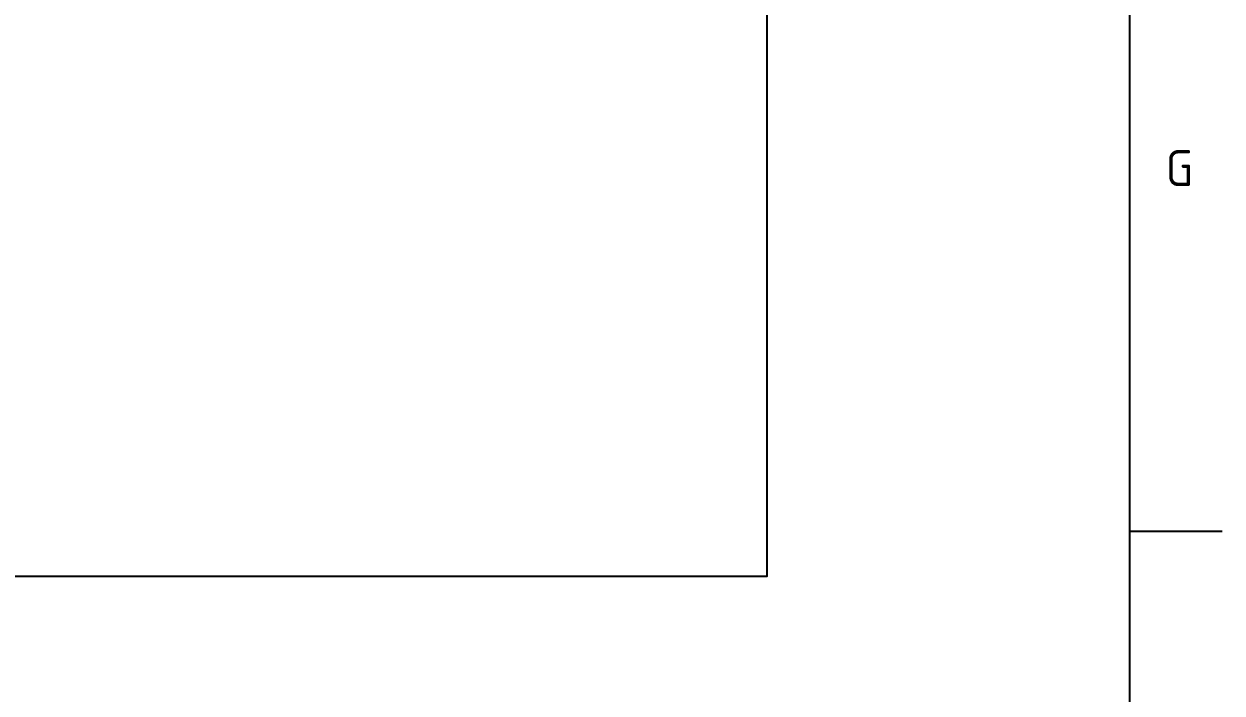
# Paper-space layout 'Profile & Earthing Sht 3' of a CAD drawing. Header units: metres, sheet in millimetres. Extents: x -21 to 813, y -3 to 583.
# Drawn here: x 696 to 812.8, y 62.2 to 127.4 of the extents above; entities that cross this region are included whole.
import ezdxf
from ezdxf.enums import TextEntityAlignment as Align

# ---------------------------------------------------------------- set-up
doc = ezdxf.new("R2010")
doc.units = ezdxf.units.M
doc.layers.get('0').update_dxf_attribs({"color": 6})
for name, color, linetype in [('Earthing_SP_Misc', 7, 'Continuous'), ('Notes', 7, 'Continuous'), ('SupportsUG_SP_EXT', 7, 'Continuous')]:
    doc.layers.add(name, color=color, linetype=linetype)
doc.styles.add('iecISOCP', font='isocp.shx')
doc.styles.get("Standard").update_dxf_attribs({"font": 'arial.ttf'})

# ---------------------------------------------------------------- blocks, each defined once
blk = doc.blocks.new('A1_FRAME_TITLE')
at = {"layer": 'Notes', "color": 3, "linetype": 'Continuous'}
blk.add_line((824.37, 5.97), (824.37, 574.39), dxfattribs=at)
at = {"layer": 'Notes', "linetype": 'Continuous'}
blk.add_line((824.37, 77.93), (833.35, 77.93), dxfattribs=at)
blk.add_attdef('DRAFT_NUM', (29.9, 23.29), '', height=2.5, rotation=90)
at = {"layer": 'Notes', "color": 7, "style": 'iecISOCP'}
blk.add_text('G', height=3.5, dxfattribs=at).set_placement((827.87, 111.56))
at = {"layer": 'Notes', "color": 7, "style": 'iecISOCP', "flags": 8}
blk.add_attdef('VERSION_NO', text='', height=2.5, rotation=90, dxfattribs=at).set_placement((302.04, 43.81), align=Align.MIDDLE_CENTER)
at = {"layer": 'Notes', "color": 7, "style": 'iecISOCP'}
for tag, p in [('CAP_NO', (513.19, 43.46)), ('IE_NUM', (513.05, 37.81)), ('REF_No_1', (335.24, 32.31)), ('REF_1', (362.52, 32.31)), ('GEN_WO', (441.71, 31.76)), ('HV_SWITCH', (513.46, 32.16)), ('REF_No_2', (335.24, 26.31)), ('REF_2', (362.52, 26.31)), ('OH_WO', (441.71, 25.81)), ('UBD_REF', (513.05, 25.83)), ('REF_No_3', (335.24, 20.31)), ('REF_3', (362.52, 20.31)), ('UG_WO', (441.71, 20.05)), ('GIS_MAP_No', (513.05, 20.04)), ('REF_No_4', (335.24, 14.31)), ('REF_4', (362.52, 14.31)), ('HV_OP_DIAG', (513.33, 14.2)), ('SUB_WO', (441.71, 13.81)), ('LGA', (512.95, 7.78))]:
    blk.add_attdef(tag, p, '', height=2.5, dxfattribs=at)
at = {"layer": 'Notes', "style": 'iecISOCP'}
for tag, p in [('T1', (684.37, 39.47)), ('T2', (684.37, 34.35)), ('T3', (684.37, 28.92)), ('T4', (684.37, 23.66)), ('T5', (684.37, 18.23)), ('T6', (684.37, 12.97))]:
    blk.add_attdef(tag, text='', height=3.5, dxfattribs=at).set_placement(p, align=Align.CENTER)
at = {"layer": 'Notes', "color": 7, "style": 'iecISOCP'}
for tag, p in [('scale', (567.76, 33.27)), ('DRAWN', (567.76, 24.93)), ('DATE', (567.76, 16.88)), ('CHD', (567.76, 8.37)), ('DESIGN', (605.62, 9.15))]:
    blk.add_attdef(tag, text='', height=2.5, dxfattribs=at).set_placement(p, align=Align.CENTER)
at = {"layer": 'Notes', "color": 4, "style": 'iecISOCP'}
blk.add_attdef('NUM', text='', height=7, dxfattribs=at).set_placement((792.37, 20.12), align=Align.MIDDLE_CENTER)
at = {"layer": 'Notes', "color": 1, "style": 'iecISOCP'}
blk.add_attdef('REV', text='', height=5, dxfattribs=at).set_placement((820.05, 17.1), align=Align.CENTER)
at = {"layer": 'Notes', "color": 7, "style": 'iecISOCP'}
for tag, p in [('NS', (790.71, 8.12)), ('SHTS', (805.41, 8.12))]:
    blk.add_attdef(tag, text='', height=2.5, dxfattribs=at).set_placement(p, align=Align.MIDDLE)
at = {"layer": 'Notes', "style": 'iecISOCP'}
blk.add_attdef('ExportID', (9.08, 2.39), '', height=2.5, dxfattribs=at)
at = {"layer": 'Notes', "style": 'iecISOCP', "flags": 1}
for tag, p in [('ProjectType', (14.17, -26.8)), ('ProjectNumber', (23.56, -26.82)), ('DrawingNumber', (35.51, -26.8)), ('ProjectDescription', (47.56, -26.83)), ('ExportDate', (60.28, -26.79)), ('ExportUserName', (69.15, -26.8)), ('DesignerCompanyName', (81.48, -26.79)), ('ExportAreaOfInterest', (97.1, -26.81)), ('GIS_SUCCESS', (112, -26.78)), ('CAD_SUCCESS', (121.79, -26.78)), ('DEPOTCODE', (132.11, -26.88)), ('ExportCategories', (140.08, -26.8)), ('Comments', (154.38, -26.88))]:
    blk.add_attdef(tag, p, '', height=1, dxfattribs=at)

psp = doc.layouts.new('Profile & Earthing Sht 3')

# ---------------------------------------------------------------- linework, layer by layer
at = {"layer": 'Earthing_SP_Misc'}
psp.add_lwpolyline([(578.19, 296.62), (768.42, 296.62), (768.42, 73.52), (578.19, 73.52)], close=True, dxfattribs=at)

# ---------------------------------------------------------------- block references
at = {"layer": 'SupportsUG_SP_EXT'}
psp.add_blockref('A1_FRAME_TITLE', (-20.55, 0), dxfattribs=at)

doc.saveas('drawing.dxf')
